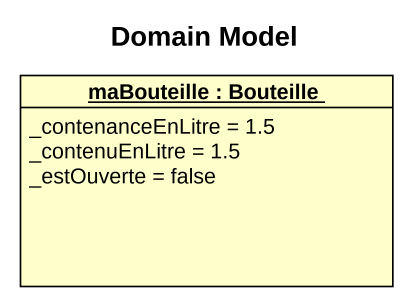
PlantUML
@startuml
title Domain Model
hide circle
hide empty members
object "maBouteille : Bouteille" as maBouteille {
  _contenanceEnLitre = 1.5
  _contenuEnLitre = 1.5
  _estOuverte = false
}
@enduml
